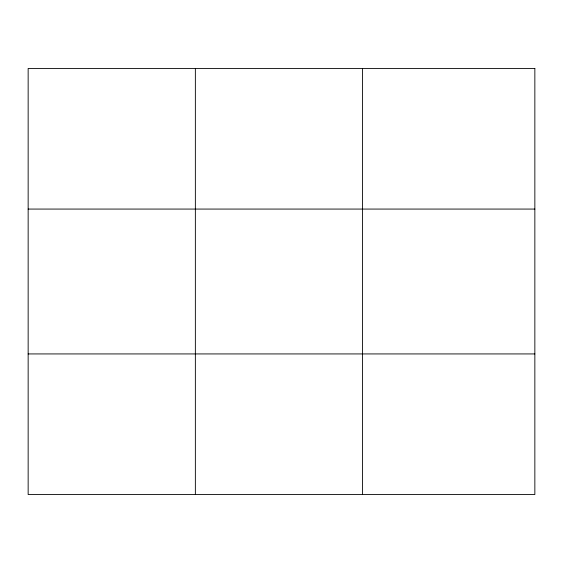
<?xml version="1.0" encoding="UTF-8"?>
<svg xmlns="http://www.w3.org/2000/svg" width="563" height="563" viewBox="0 0 563 563"><rect width="100%" height="100%" fill="white"/><g stroke="black" fill="none" stroke-linecap="round" stroke-linejoin="round"><path stroke-width="0.84" d="M195.361 494.532L195.361 68.468M362.572 494.532L362.572 68.468M28.15 209.07L534.85 209.07M28.15 353.93L534.85 353.93M534.85 68.468L534.85 494.532L28.15 494.532L28.15 68.468L534.85 68.468"/></g></svg>
